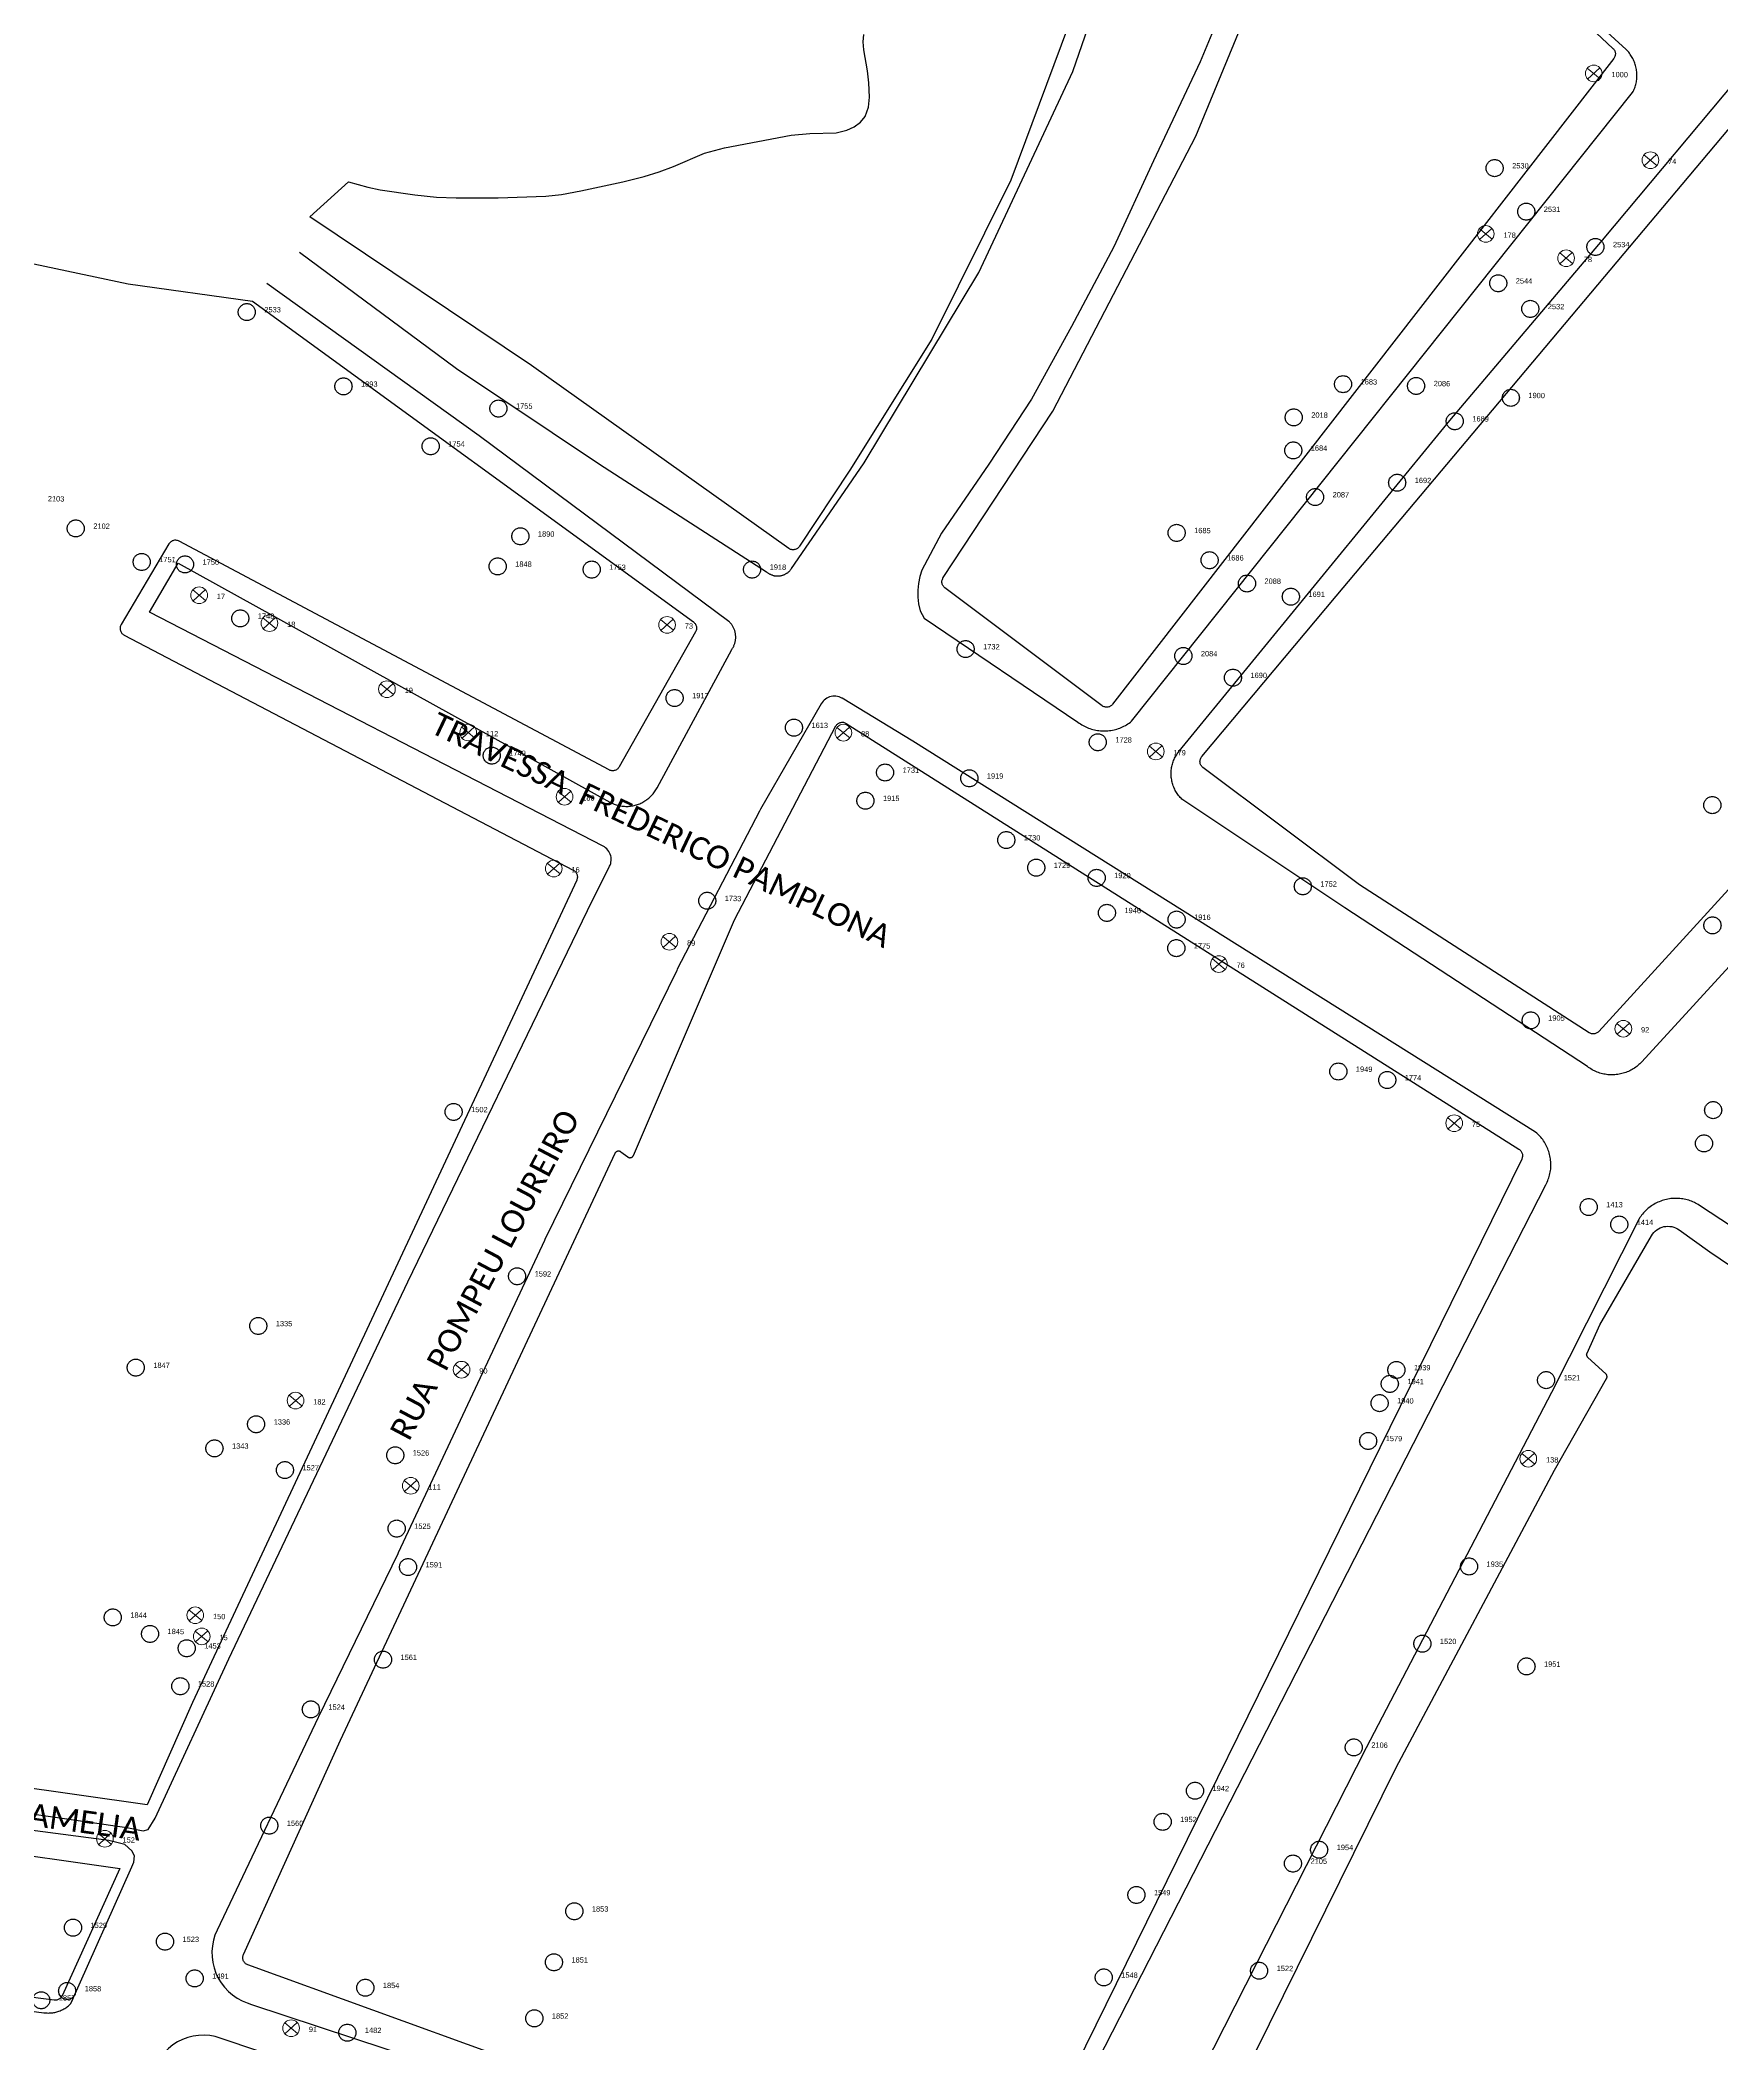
# Model space of a CAD drawing. Header units: millimetres. Extents: x 676447 to 689606, y 7455628 to 7463967.
# Drawn here: x 685300.4 to 685522, y 7458259.1 to 7458523.1 of the extents above; entities that cross this region are included whole.
import ezdxf

# ---------------------------------------------------------------- set-up
doc = ezdxf.new("R2010")
doc.units = ezdxf.units.MM
doc.header["$LTSCALE"] = 0.1
doc.header["$MEASUREMENT"] = 0
doc.linetypes.add('PHANTOM2', pattern=[1.25, 0.625, -0.125, 0.125, -0.125, 0.125, -0.125])
doc.layers.add('10.4-Postes', color=1, linetype='Continuous', lineweight=0)
for name, color, linetype in [('Caixas Subterrâneas', 5, 'Continuous'), ('LEGENDAS_INFRAESTRUTURAS', 7, 'Continuous'), ('MUB_MEIOFIO', 7, 'Continuous'), ('MUB_QUADRAS', 7, 'Continuous'), ('MUB_SEGMENTO', 7, 'Continuous'), ('NOS_DE_INFRAESTRUTURA', 7, 'Continuous')]:
    doc.layers.add(name, color=color, linetype=linetype)
doc.styles.add('Legend', font='calibri.ttf')
doc.styles.get("Standard").update_dxf_attribs({"font": 'arial.ttf'})

# ---------------------------------------------------------------- blocks, each defined once
blk = doc.blocks.new('PTPT')
at = {"layer": '10.4-Postes', "color": 1, "linetype": 'PHANTOM2'}
for points in [[(-0.0000079, 0.0000104), (0.0000075, -0.000002)], [(0.000007, 0.0000109), (-0.0000074, -0.0000025)]]:
    blk.add_lwpolyline(points, dxfattribs=at)
at = {"layer": '10.4-Postes', "color": 1}
blk.add_circle((-0.0000002, 0.0000042), 0.00000987, dxfattribs=at)
blk = doc.blocks.new('MHMZ')
at = {"linetype": 'PHANTOM2'}
blk.add_circle((0, 0), 0.0000101, dxfattribs=at)

msp = doc.modelspace()

# ---------------------------------------------------------------- linework, layer by layer
at = {"layer": 'MUB_MEIOFIO', "linetype": 'Continuous'}
for points in [[(685456.11, 7458527.08), (685453.26, 7458520.21), (685447.14, 7458507.18), (685441.91, 7458495.85), (685436.3, 7458485.34), (685431.05, 7458475.79), (685425.44, 7458467.19), (685419.2, 7458458.1), (685416.61, 7458453.26), (685416.34, 7458452.39), (685416.15, 7458451.5), (685416.06, 7458450.6), (685416.06, 7458449.69), (685416.16, 7458448.79), (685416.36, 7458447.9), (685416.9, 7458446.94), (685437.16, 7458433.21), (685437.33, 7458433.09), (685437.49, 7458432.98), (685437.66, 7458432.88), (685437.84, 7458432.78), (685438.01, 7458432.68), (685438.2, 7458432.6), (685438.38, 7458432.52), (685438.56, 7458432.44), (685438.75, 7458432.37), (685438.94, 7458432.31), (685439.14, 7458432.26), (685439.33, 7458432.21), (685439.53, 7458432.17), (685439.73, 7458432.13), (685439.92, 7458432.11), (685440.12, 7458432.09), (685440.32, 7458432.07), (685440.52, 7458432.07), (685440.72, 7458432.07), (685440.92, 7458432.07), (685441.12, 7458432.09), (685441.32, 7458432.11), (685441.52, 7458432.14), (685441.72, 7458432.17), (685441.92, 7458432.22), (685442.11, 7458432.26), (685442.3, 7458432.32), (685442.49, 7458432.38), (685442.68, 7458432.45), (685442.87, 7458432.53), (685443.05, 7458432.61), (685443.23, 7458432.7), (685443.41, 7458432.79), (685443.58, 7458432.89), (685443.75, 7458433), (685443.92, 7458433.11), (685444.08, 7458433.23), (685444.24, 7458433.35), (685510.26, 7458516.16), (685510.34, 7458516.31), (685510.41, 7458516.46), (685510.47, 7458516.61), (685510.53, 7458516.77), (685510.59, 7458516.92), (685510.64, 7458517.08), (685510.68, 7458517.24), (685510.72, 7458517.4), (685510.75, 7458517.57), (685510.78, 7458517.73), (685510.8, 7458517.9), (685510.82, 7458518.06), (685510.83, 7458518.23), (685510.83, 7458518.4), (685510.83, 7458518.56), (685510.82, 7458518.73), (685510.81, 7458518.89), (685510.79, 7458519.06), (685510.76, 7458519.22), (685510.73, 7458519.39), (685510.7, 7458519.55), (685510.65, 7458519.71), (685510.61, 7458519.87), (685510.55, 7458520.03), (685510.5, 7458520.18), (685510.43, 7458520.34), (685510.36, 7458520.49), (685510.29, 7458520.64), (685510.21, 7458520.78), (685510.12, 7458520.93), (685510.03, 7458521.07), (685509.94, 7458521.2), (685509.84, 7458521.34), (685509.74, 7458521.47), (685509.63, 7458521.6), (685509.52, 7458521.72), (685509.4, 7458521.84), (685472, 7458556)], [(685334.57, 7458495.12), (685355.26, 7458479.81), (685374.12, 7458467.19), (685396.11, 7458453.03), (685396.17, 7458452.98), (685396.23, 7458452.94), (685396.3, 7458452.89), (685396.36, 7458452.85), (685396.43, 7458452.81), (685396.49, 7458452.77), (685396.56, 7458452.73), (685396.63, 7458452.7), (685396.7, 7458452.66), (685396.77, 7458452.63), (685396.85, 7458452.61), (685396.92, 7458452.58), (685396.99, 7458452.56), (685397.07, 7458452.54), (685397.14, 7458452.52), (685397.22, 7458452.51), (685397.3, 7458452.5), (685397.37, 7458452.49), (685397.45, 7458452.48), (685397.53, 7458452.48), (685397.61, 7458452.48), (685397.68, 7458452.48), (685397.76, 7458452.49), (685397.84, 7458452.49), (685397.91, 7458452.5), (685397.99, 7458452.52), (685398.07, 7458452.53), (685398.14, 7458452.55), (685398.22, 7458452.57), (685398.29, 7458452.59), (685398.36, 7458452.62), (685398.44, 7458452.65), (685398.51, 7458452.68), (685398.58, 7458452.71), (685398.64, 7458452.75), (685398.71, 7458452.79), (685398.78, 7458452.83), (685398.84, 7458452.87), (685398.91, 7458452.91), (685398.97, 7458452.96), (685399.03, 7458453.01), (685399.09, 7458453.06), (685399.14, 7458453.11), (685399.2, 7458453.17), (685399.25, 7458453.23), (685399.3, 7458453.28), (685399.35, 7458453.35), (685399.39, 7458453.41), (685399.44, 7458453.47), (685405.91, 7458462.92), (685409, 7458467.39), (685424.1, 7458492.44), (685436.49, 7458518.94), (685445.74, 7458545.78)], [(685511.48, 7458388.49), (685511.35, 7458388.36), (685511.22, 7458388.23), (685511.09, 7458388.11), (685510.95, 7458387.99), (685510.8, 7458387.87), (685510.66, 7458387.76), (685510.51, 7458387.66), (685510.35, 7458387.56), (685510.19, 7458387.47), (685510.03, 7458387.38), (685509.87, 7458387.29), (685509.7, 7458387.22), (685509.53, 7458387.15), (685509.36, 7458387.08), (685509.19, 7458387.02), (685509.01, 7458386.97), (685508.84, 7458386.92), (685508.66, 7458386.88), (685508.48, 7458386.84), (685508.3, 7458386.81), (685508.11, 7458386.79), (685507.93, 7458386.77), (685507.75, 7458386.76), (685507.56, 7458386.76), (685507.38, 7458386.76), (685507.2, 7458386.77), (685507.01, 7458386.78), (685506.83, 7458386.81), (685506.65, 7458386.83), (685506.47, 7458386.87), (685506.29, 7458386.91), (685506.11, 7458386.95), (685505.94, 7458387), (685505.76, 7458387.06), (685505.59, 7458387.13), (685505.42, 7458387.19), (685505.25, 7458387.27), (685505.09, 7458387.35), (685504.93, 7458387.44), (685504.77, 7458387.53), (685504.61, 7458387.63), (685504.46, 7458387.73), (685504.31, 7458387.84), (685472.32, 7458408.78), (685450.99, 7458422.97), (685450.87, 7458423.08), (685450.75, 7458423.2), (685450.64, 7458423.31), (685450.54, 7458423.44), (685450.43, 7458423.56), (685450.34, 7458423.69), (685450.24, 7458423.83), (685450.16, 7458423.96), (685450.07, 7458424.1), (685449.99, 7458424.24), (685449.92, 7458424.39), (685449.85, 7458424.53), (685449.79, 7458424.68), (685449.73, 7458424.83), (685449.68, 7458424.99), (685449.63, 7458425.14), (685449.59, 7458425.3), (685449.55, 7458425.46), (685449.52, 7458425.62), (685449.49, 7458425.78), (685449.47, 7458425.94), (685449.46, 7458426.1), (685449.45, 7458426.26), (685449.45, 7458426.42), (685449.45, 7458426.58), (685449.46, 7458426.75), (685449.47, 7458426.91), (685449.49, 7458427.07), (685449.51, 7458427.23), (685449.54, 7458427.39), (685449.58, 7458427.55), (685449.62, 7458427.7), (685449.67, 7458427.86), (685449.72, 7458428.01), (685449.77, 7458428.17), (685449.84, 7458428.32), (685449.9, 7458428.46), (685449.98, 7458428.61), (685450.05, 7458428.75), (685450.14, 7458428.89), (685450.22, 7458429.03), (685450.32, 7458429.16), (685450.41, 7458429.29), (685450.51, 7458429.42), (685486.16, 7458472.97), (685506.29, 7458496.7), (685525.5, 7458519.66)], [(685291.98, 7458290.47), (685311.81, 7458287.62), (685313.98, 7458287.18), (685314.65, 7458287.32), (685315.56, 7458288.82), (685325.28, 7458309.84), (685348.86, 7458359.5), (685372.54, 7458408.42), (685375.45, 7458414.23), (685375.52, 7458414.39), (685375.59, 7458414.59), (685375.63, 7458414.79), (685375.66, 7458415), (685375.66, 7458415.21), (685375.64, 7458415.42), (685375.6, 7458415.63), (685375.53, 7458415.83), (685375.45, 7458416.02), (685375.35, 7458416.2), (685375.23, 7458416.37), (685375.09, 7458416.53), (685374.93, 7458416.67), (685374.77, 7458416.79), (685374.59, 7458416.9), (685314.82, 7458447.7), (685318.58, 7458454.17), (685375.46, 7458422.7), (685375.6, 7458422.62), (685375.74, 7458422.55), (685375.88, 7458422.49), (685376.03, 7458422.43), (685376.18, 7458422.38), (685376.33, 7458422.33), (685376.48, 7458422.29), (685376.63, 7458422.25), (685376.79, 7458422.21), (685376.94, 7458422.19), (685377.1, 7458422.16), (685377.25, 7458422.15), (685377.41, 7458422.14), (685377.57, 7458422.13), (685377.73, 7458422.13), (685377.88, 7458422.13), (685378.04, 7458422.14), (685378.2, 7458422.16), (685378.36, 7458422.18), (685378.51, 7458422.21), (685378.67, 7458422.24), (685378.82, 7458422.28), (685378.97, 7458422.32), (685379.12, 7458422.37), (685379.27, 7458422.42), (685379.42, 7458422.48), (685379.56, 7458422.54), (685379.7, 7458422.61), (685379.84, 7458422.68), (685379.98, 7458422.76), (685380.11, 7458422.84), (685380.25, 7458422.93), (685380.37, 7458423.02), (685380.5, 7458423.12), (685380.62, 7458423.22), (685380.74, 7458423.32), (685380.85, 7458423.43), (685380.96, 7458423.55), (685381.07, 7458423.66), (685381.17, 7458423.78), (685381.27, 7458423.9), (685381.37, 7458424.03), (685381.45, 7458424.16), (685381.54, 7458424.29), (685381.62, 7458424.43), (685381.7, 7458424.57), (685391.56, 7458442.8), (685391.61, 7458442.88), (685391.66, 7458442.96), (685391.71, 7458443.04), (685391.76, 7458443.13), (685391.8, 7458443.21), (685391.84, 7458443.3), (685391.88, 7458443.39), (685391.91, 7458443.48), (685391.94, 7458443.57), (685391.97, 7458443.67), (685391.99, 7458443.76), (685392.01, 7458443.85), (685392.03, 7458443.95), (685392.05, 7458444.04), (685392.06, 7458444.14), (685392.07, 7458444.24), (685392.07, 7458444.33), (685392.07, 7458444.43), (685392.07, 7458444.53), (685392.06, 7458444.62), (685392.06, 7458444.72), (685392.04, 7458444.81), (685392.03, 7458444.91), (685392.01, 7458445), (685391.99, 7458445.1), (685391.96, 7458445.19), (685391.93, 7458445.28), (685391.9, 7458445.38), (685391.87, 7458445.47), (685391.83, 7458445.56), (685391.79, 7458445.64), (685391.75, 7458445.73), (685391.7, 7458445.81), (685391.65, 7458445.9), (685391.6, 7458445.98), (685391.54, 7458446.06), (685391.49, 7458446.14), (685391.43, 7458446.21), (685391.36, 7458446.28), (685391.3, 7458446.36), (685391.23, 7458446.42), (685391.16, 7458446.49), (685358.26, 7458470.94), (685330.29, 7458491.03)], [(685584.47, 7458468.15), (685511.48, 7458388.49)], [(685415.42, 7458430.71), (685406.1, 7458436.37), (685406.06, 7458436.39), (685405.87, 7458436.49), (685405.68, 7458436.56), (685405.48, 7458436.61), (685405.27, 7458436.65), (685405.06, 7458436.66), (685404.85, 7458436.65), (685404.64, 7458436.61), (685404.44, 7458436.56), (685404.25, 7458436.48), (685404.06, 7458436.39), (685403.88, 7458436.27), (685403.72, 7458436.14), (685403.57, 7458435.99), (685403.44, 7458435.83), (685403.33, 7458435.65), (685395.33, 7458421.75), (685395.19, 7458421.49), (685384.37, 7458400.67), (685384.29, 7458400.52), (685366.91, 7458365.05), (685366.85, 7458364.93), (685347.6, 7458323.77), (685347.56, 7458323.67), (685337.08, 7458302.17), (685337.06, 7458302.11), (685323.72, 7458274.1), (685323.45, 7458273.44), (685323.24, 7458272.74), (685323.1, 7458272.02), (685323.04, 7458271.29), (685323.06, 7458270.56), (685323.16, 7458269.83), (685323.33, 7458269.12), (685323.57, 7458268.43), (685323.88, 7458267.76), (685324.26, 7458267.14), (685324.71, 7458266.56), (685325.21, 7458266.02), (685325.77, 7458265.55), (685326.37, 7458265.13), (685327.01, 7458264.78), (685327.69, 7458264.5), (685328.24, 7458264.3), (685412.26, 7458236.59)], [(685434.95, 7458247.48), (685498.83, 7458372.28), (685498.92, 7458372.46), (685499.01, 7458372.64), (685499.08, 7458372.82), (685499.15, 7458373), (685499.21, 7458373.18), (685499.27, 7458373.37), (685499.32, 7458373.56), (685499.36, 7458373.75), (685499.4, 7458373.94), (685499.43, 7458374.14), (685499.46, 7458374.33), (685499.47, 7458374.53), (685499.48, 7458374.72), (685499.48, 7458374.92), (685499.48, 7458375.11), (685499.47, 7458375.31), (685499.45, 7458375.51), (685499.43, 7458375.7), (685499.4, 7458375.89), (685499.36, 7458376.09), (685499.32, 7458376.28), (685499.27, 7458376.47), (685499.21, 7458376.65), (685499.14, 7458376.84), (685499.07, 7458377.02), (685499, 7458377.2), (685498.91, 7458377.38), (685498.83, 7458377.55), (685498.73, 7458377.72), (685498.63, 7458377.89), (685498.52, 7458378.06), (685498.41, 7458378.22), (685498.29, 7458378.37), (685498.17, 7458378.53), (685498.04, 7458378.67), (685497.91, 7458378.82), (685497.77, 7458378.96), (685497.63, 7458379.09), (685497.48, 7458379.22), (685415.42, 7458430.71)], [(685593.79, 7458320.53), (685519.08, 7458369.55), (685518.91, 7458369.66), (685518.74, 7458369.76), (685518.56, 7458369.85), (685518.39, 7458369.94), (685518.21, 7458370.02), (685518.02, 7458370.1), (685517.84, 7458370.17), (685517.65, 7458370.23), (685517.46, 7458370.28), (685517.27, 7458370.33), (685517.07, 7458370.38), (685516.88, 7458370.41), (685516.68, 7458370.44), (685516.49, 7458370.46), (685516.29, 7458370.48), (685516.09, 7458370.49), (685515.89, 7458370.49), (685515.69, 7458370.48), (685515.5, 7458370.47), (685515.3, 7458370.45), (685515.1, 7458370.42), (685514.91, 7458370.39), (685514.71, 7458370.35), (685514.52, 7458370.31), (685514.33, 7458370.25), (685514.14, 7458370.19), (685513.96, 7458370.13), (685513.77, 7458370.05), (685513.59, 7458369.98), (685513.41, 7458369.89), (685513.23, 7458369.8), (685513.06, 7458369.7), (685512.89, 7458369.6), (685512.73, 7458369.49), (685512.57, 7458369.37), (685512.41, 7458369.25), (685512.26, 7458369.13), (685512.11, 7458369), (685511.96, 7458368.86), (685511.82, 7458368.72), (685511.69, 7458368.57), (685511.56, 7458368.42), (685511.44, 7458368.27), (685511.32, 7458368.11), (685511.21, 7458367.95), (685511.1, 7458367.78), (685499.58, 7458344.91), (685499.56, 7458344.89), (685475.14, 7458298.08), (685460.64, 7458269.62), (685445.19, 7458239.18)], [(685273.14, 7458267.03), (685300.91, 7458263.2), (685301.06, 7458263.19), (685301.2, 7458263.17), (685301.34, 7458263.17), (685301.49, 7458263.16), (685301.63, 7458263.17), (685301.77, 7458263.17), (685301.92, 7458263.19), (685302.06, 7458263.2), (685302.2, 7458263.23), (685302.34, 7458263.25), (685302.48, 7458263.28), (685302.62, 7458263.32), (685302.76, 7458263.36), (685302.89, 7458263.41), (685303.03, 7458263.46), (685303.16, 7458263.52), (685303.29, 7458263.58), (685303.42, 7458263.64), (685303.55, 7458263.71), (685303.67, 7458263.78), (685303.79, 7458263.86), (685303.91, 7458263.94), (685304.02, 7458264.03), (685304.14, 7458264.12), (685304.25, 7458264.21), (685304.35, 7458264.31), (685304.45, 7458264.41), (685312.48, 7458282.43), (685312.75, 7458283.05), (685312.86, 7458283.88), (685312.47, 7458284.54), (685311.56, 7458285.37), (685309.46, 7458285.9), (685292.01, 7458288.17)], [(685414.57, 7458230.35), (685334.52, 7458256.38), (685334.44, 7458256.4), (685324.14, 7458259.87), (685323.47, 7458260.06), (685322.75, 7458260.19), (685322.02, 7458260.24), (685321.29, 7458260.21), (685320.56, 7458260.11), (685319.85, 7458259.93), (685319.16, 7458259.68), (685318.51, 7458259.35), (685317.88, 7458258.97), (685317.31, 7458258.51), (685316.78, 7458258), (685316.31, 7458257.44), (685315.9, 7458256.83), (685315.56, 7458256.19), (685296.55, 7458215.29)]]:
    msp.add_lwpolyline(points, dxfattribs=at)
at = {"layer": 'MUB_QUADRAS', "linetype": 'Continuous'}
for points in [[(685444.34, 7458547.68), (685428.31, 7458504.62), (685417.92, 7458483.69), (685407.12, 7458466.42), (685400.49, 7458456.42), (685400.43, 7458456.33), (685400.36, 7458456.25), (685400.29, 7458456.18), (685400.2, 7458456.11), (685400.11, 7458456.06), (685400.02, 7458456.01), (685399.92, 7458455.98), (685399.82, 7458455.95), (685399.72, 7458455.94), (685399.61, 7458455.93), (685399.51, 7458455.94), (685399.4, 7458455.96), (685399.3, 7458455.99), (685399.21, 7458456.03), (685399.11, 7458456.08), (685399.07, 7458456.11), (685365.16, 7458480.19), (685335.93, 7458499.78), (685341.06, 7458504.39), (685343.59, 7458503.7), (685345.23, 7458503.37), (685349.78, 7458502.69), (685352.65, 7458502.39), (685355.24, 7458502.28), (685360.78, 7458502.28), (685367.03, 7458502.51), (685369.09, 7458502.75), (685371.67, 7458503.2), (685377.18, 7458504.4), (685380.02, 7458505.12), (685382, 7458505.73), (685383.86, 7458506.41), (685387.94, 7458508.18), (685390.59, 7458508.9), (685399.39, 7458510.54), (685401.85, 7458510.77), (685405.31, 7458510.85), (685406.71, 7458511.19), (685407.68, 7458511.66), (685408.52, 7458512.28), (685409.11, 7458513), (685409.58, 7458514.23), (685409.71, 7458515.56), (685409.62, 7458517.46), (685409.43, 7458519.01), (685408.94, 7458521.79), (685408.87, 7458522.84), (685408.96, 7458523.82)], [(685479.55, 7458548.41), (685507.67, 7458521.98), (685507.74, 7458521.91), (685507.8, 7458521.82), (685507.86, 7458521.74), (685507.9, 7458521.64), (685507.94, 7458521.54), (685507.96, 7458521.44), (685507.98, 7458521.34), (685507.98, 7458521.23), (685507.97, 7458521.13), (685507.96, 7458521.03), (685507.93, 7458520.93), (685507.89, 7458520.83), (685507.84, 7458520.74), (685507.78, 7458520.65), (685507.77, 7458520.64), (685441.73, 7458435.58), (685441.66, 7458435.5), (685441.59, 7458435.43), (685441.5, 7458435.36), (685441.42, 7458435.31), (685441.32, 7458435.26), (685441.22, 7458435.23), (685441.12, 7458435.21), (685441.02, 7458435.19), (685440.91, 7458435.19), (685440.81, 7458435.2), (685440.7, 7458435.22), (685440.6, 7458435.25), (685440.51, 7458435.29), (685440.42, 7458435.34), (685440.34, 7458435.39), (685419.64, 7458450.91), (685419.56, 7458450.97), (685419.49, 7458451.05), (685419.43, 7458451.13), (685419.37, 7458451.22), (685419.32, 7458451.31), (685419.29, 7458451.41), (685419.26, 7458451.51), (685419.25, 7458451.62), (685419.24, 7458451.72), (685419.25, 7458451.83), (685419.27, 7458451.93), (685419.3, 7458452.03), (685419.34, 7458452.13), (685419.38, 7458452.22), (685419.41, 7458452.26), (685433.86, 7458474.19), (685452.69, 7458510.44), (685463.31, 7458536.22)], [(685453.24, 7458428.05), (685453.25, 7458428.16), (685453.27, 7458428.26), (685453.3, 7458428.36), (685453.34, 7458428.46), (685453.39, 7458428.55), (685453.44, 7458428.64), (685453.48, 7458428.68), (685471.17, 7458449.84), (685523.74, 7458512.31)], [(685281.93, 7458497.32), (685312.01, 7458490.98), (685328.39, 7458488.69), (685386.5, 7458446.42), (685386.58, 7458446.36), (685386.65, 7458446.28), (685386.72, 7458446.2), (685386.78, 7458446.12), (685386.82, 7458446.02), (685386.86, 7458445.92), (685386.89, 7458445.82), (685386.9, 7458445.72), (685386.91, 7458445.62), (685386.9, 7458445.51), (685386.89, 7458445.41), (685386.86, 7458445.31), (685386.82, 7458445.21), (685386.78, 7458445.12), (685376.71, 7458427.33), (685376.65, 7458427.24), (685376.59, 7458427.16), (685376.52, 7458427.08), (685376.43, 7458427.02), (685376.35, 7458426.96), (685376.25, 7458426.91), (685376.16, 7458426.87), (685376.06, 7458426.84), (685375.95, 7458426.83), (685375.85, 7458426.82), (685375.74, 7458426.82), (685375.64, 7458426.84), (685375.54, 7458426.87), (685375.44, 7458426.9), (685375.37, 7458426.94), (685318.71, 7458457.07), (685318.62, 7458457.12), (685318.52, 7458457.15), (685318.42, 7458457.17), (685318.31, 7458457.19), (685318.21, 7458457.19), (685318.1, 7458457.18), (685318, 7458457.16), (685317.9, 7458457.13), (685317.8, 7458457.09), (685317.71, 7458457.04), (685317.63, 7458456.98), (685317.55, 7458456.91), (685317.48, 7458456.83), (685317.41, 7458456.75), (685317.38, 7458456.7), (685311.08, 7458446.09), (685311.03, 7458445.99), (685310.99, 7458445.9), (685310.96, 7458445.8), (685310.95, 7458445.69), (685310.94, 7458445.59), (685310.94, 7458445.48), (685310.96, 7458445.38), (685310.98, 7458445.28), (685311.02, 7458445.18), (685311.07, 7458445.09), (685311.12, 7458445), (685311.19, 7458444.92), (685311.26, 7458444.84), (685311.34, 7458444.78), (685311.43, 7458444.72), (685311.48, 7458444.69), (685370.66, 7458413.73), (685370.75, 7458413.68), (685370.84, 7458413.62), (685370.91, 7458413.55), (685370.98, 7458413.47), (685371.04, 7458413.38), (685371.1, 7458413.29), (685371.14, 7458413.2), (685371.17, 7458413.1), (685371.19, 7458412.99), (685371.2, 7458412.89), (685371.2, 7458412.78), (685371.19, 7458412.68), (685371.16, 7458412.58), (685371.13, 7458412.48), (685371.11, 7458412.42), (685320.5, 7458304.05), (685314.5, 7458290.59), (685214.07, 7458304.88)], [(685577.83, 7458471.32), (685505.8, 7458392.47), (685505.72, 7458392.4), (685505.64, 7458392.33), (685505.55, 7458392.28), (685505.46, 7458392.23), (685505.36, 7458392.19), (685505.26, 7458392.17), (685505.16, 7458392.15), (685505.05, 7458392.15), (685504.95, 7458392.15), (685504.85, 7458392.17), (685504.75, 7458392.2), (685504.65, 7458392.24), (685504.55, 7458392.29), (685504.52, 7458392.31), (685474.25, 7458411.78), (685453.64, 7458427.24), (685453.56, 7458427.3), (685453.49, 7458427.38), (685453.43, 7458427.46), (685453.37, 7458427.55), (685453.32, 7458427.64), (685453.29, 7458427.74), (685453.26, 7458427.84), (685453.25, 7458427.95), (685453.24, 7458428.05)], [(685327.11, 7458270.38), (685327.11, 7458270.49), (685327.12, 7458270.59), (685327.14, 7458270.69), (685327.17, 7458270.79), (685327.2, 7458270.86), (685339.98, 7458299.13), (685376.18, 7458376.45), (685376.2, 7458376.49), (685376.23, 7458376.54), (685376.26, 7458376.58), (685376.3, 7458376.61), (685376.34, 7458376.64), (685376.39, 7458376.67), (685376.43, 7458376.69), (685376.48, 7458376.71), (685376.53, 7458376.73), (685376.59, 7458376.73), (685376.64, 7458376.73), (685376.69, 7458376.73), (685376.74, 7458376.72), (685376.79, 7458376.71), (685376.84, 7458376.69), (685376.89, 7458376.66), (685376.93, 7458376.63), (685377.83, 7458375.94), (685377.87, 7458375.91), (685377.92, 7458375.89), (685377.97, 7458375.87), (685378.02, 7458375.85), (685378.07, 7458375.84), (685378.12, 7458375.84), (685378.17, 7458375.84), (685378.22, 7458375.85), (685378.28, 7458375.86), (685378.32, 7458375.88), (685378.37, 7458375.9), (685378.42, 7458375.93), (685378.46, 7458375.96), (685378.5, 7458375.99), (685378.53, 7458376.03), (685378.56, 7458376.08), (685378.59, 7458376.12), (685378.59, 7458376.14), (685391.89, 7458407.19), (685405.27, 7458432.74), (685405.33, 7458432.82), (685405.39, 7458432.9), (685405.47, 7458432.97), (685405.55, 7458433.04), (685405.64, 7458433.09), (685405.74, 7458433.14), (685405.84, 7458433.17), (685405.94, 7458433.19), (685406.04, 7458433.21), (685406.15, 7458433.21), (685406.25, 7458433.2), (685406.36, 7458433.18), (685406.46, 7458433.15), (685406.55, 7458433.11), (685406.64, 7458433.06), (685495.27, 7458376.97), (685495.36, 7458376.91), (685495.44, 7458376.84), (685495.51, 7458376.77), (685495.57, 7458376.68), (685495.63, 7458376.59), (685495.67, 7458376.5), (685495.71, 7458376.4), (685495.73, 7458376.3), (685495.74, 7458376.2), (685495.74, 7458376.09), (685495.74, 7458375.99), (685495.72, 7458375.88), (685495.69, 7458375.78), (685495.65, 7458375.69), (685495.64, 7458375.67), (685427.5, 7458237.11)], [(685447.57, 7458231.72), (685479.1, 7458295.5), (685499.96, 7458334.68), (685506.82, 7458346.74), (685506.84, 7458346.77), (685506.86, 7458346.82), (685506.88, 7458346.87), (685506.89, 7458346.92), (685506.89, 7458346.98), (685506.89, 7458347.03), (685506.88, 7458347.08), (685506.87, 7458347.13), (685506.85, 7458347.18), (685506.83, 7458347.23), (685506.8, 7458347.27), (685506.77, 7458347.31), (685506.73, 7458347.35), (685504.37, 7458349.53), (685504.33, 7458349.57), (685504.3, 7458349.61), (685504.27, 7458349.66), (685504.25, 7458349.7), (685504.23, 7458349.75), (685504.21, 7458349.8), (685504.21, 7458349.85), (685504.2, 7458349.91), (685504.21, 7458349.96), (685504.22, 7458350.01), (685504.23, 7458350.06), (685504.25, 7458350.11), (685505.95, 7458353.84), (685512.76, 7458365.57), (685512.89, 7458365.77), (685513.05, 7458365.98), (685513.24, 7458366.16), (685513.44, 7458366.33), (685513.66, 7458366.47), (685513.89, 7458366.59), (685514.13, 7458366.69), (685514.38, 7458366.76), (685514.64, 7458366.8), (685514.9, 7458366.82), (685515.17, 7458366.8), (685515.42, 7458366.76), (685515.68, 7458366.7), (685515.92, 7458366.61), (685516.16, 7458366.49), (685516.38, 7458366.35), (685520.41, 7458363.46), (685589.61, 7458316.59)], [(685291.76, 7458284.94), (685310.93, 7458282.19), (685303.3, 7458265.44), (685303.25, 7458265.35), (685303.2, 7458265.26), (685303.13, 7458265.18), (685303.06, 7458265.1), (685302.98, 7458265.04), (685302.89, 7458264.98), (685302.8, 7458264.93), (685302.7, 7458264.89), (685302.6, 7458264.87), (685302.49, 7458264.85), (685302.39, 7458264.85), (685302.28, 7458264.85), (685302.26, 7458264.85), (685254.56, 7458270.88)], [(685393.68, 7458245.61), (685327.77, 7458269.51), (685327.67, 7458269.55), (685327.58, 7458269.6), (685327.49, 7458269.66), (685327.41, 7458269.73), (685327.34, 7458269.81), (685327.28, 7458269.89), (685327.22, 7458269.98), (685327.18, 7458270.08), (685327.15, 7458270.18), (685327.12, 7458270.28), (685327.11, 7458270.38)]]:
    msp.add_lwpolyline(points, dxfattribs=at)

# ---------------------------------------------------------------- block references
at = {"layer": 'Caixas Subterrâneas', "color": 40}
for p, xscale, yscale, zscale, rotation in [((685492.07, 7458506.21), 111319.4907932735, 111319.4907932735, 111319.4907932735, 359.2936411999054), ((685496.24, 7458500.48), 111319.4907932736, 111319.4907932736, 111319.4907932736, 359.2936235410662), ((685505.35, 7458495.83), 111319.4907932736, 111319.4907932736, 111319.4907932736, 359.2935874387827), ((685492.55, 7458491.05), 111319.4907932735, 111319.4907932735, 111319.4907932735, 359.2936346893702), ((685327.64, 7458487.24), 111319.4907932736, 111319.4907932736, 111319.4907932736, 359.2942610808303), ((685496.77, 7458487.67), 111319.4907932736, 111319.4907932736, 111319.4907932736, 359.2936175877675), ((685340.38, 7458477.46), 111319.4907932736, 111319.4907932736, 111319.4907932736, 359.294209562318), ((685472.1, 7458477.75), 111319.4907932735, 111319.4907932735, 111319.4907932735, 359.2937083743712), ((685481.73, 7458477.52), 111319.4907932736, 111319.4907932736, 111319.4907932736, 359.2936716570391), ((685494.21, 7458475.95), 111319.4907932736, 111319.4907932736, 111319.4907932736, 359.2936236670618), ((685360.8, 7458474.54), 111319.4907932736, 111319.4907932736, 111319.4907932736, 359.294130940919), ((685465.6, 7458473.37), 111319.4907932736, 111319.4907932736, 111319.4907932736, 359.2937317697043), ((685486.82, 7458472.87), 111319.4907932736, 111319.4907932736, 111319.4907932736, 359.2936508434916), ((685351.87, 7458469.57), 111319.4907932735, 111319.4907932735, 111319.4907932735, 359.2941634014185), ((685465.54, 7458469.02), 111319.4907932736, 111319.4907932736, 111319.4907932736, 359.2937306648853), ((685479.23, 7458464.76), 111319.4907932736, 111319.4907932736, 111319.4907932736, 359.2936772272313), ((685468.42, 7458462.87), 111319.4907932736, 111319.4907932736, 111319.4907932736, 359.2937178005736), ((685305.1, 7458458.74), 111319.4907932736, 111319.4907932736, 111319.4907932736, 359.2943380382802), ((685363.69, 7458457.71), 111319.4907932736, 111319.4907932736, 111319.4907932736, 359.2941147470194), ((685450.17, 7458458.16), 111319.4907932735, 111319.4907932735, 111319.4907932735, 359.2937857808243), ((685313.79, 7458454.33), 111319.4907932735, 111319.4907932735, 111319.4907932735, 359.2943036006598), ((685454.51, 7458454.56), 111319.4907932735, 111319.4907932735, 111319.4907932735, 359.2937681418863), ((685319.5, 7458454), 111319.4907932736, 111319.4907932736, 111319.4907932736, 359.2942817605175), ((685360.7, 7458453.74), 111319.4907932735, 111319.4907932735, 111319.4907932735, 359.2941248964852), ((685373.09, 7458453.33), 111319.4907932735, 111319.4907932735, 111319.4907932735, 359.2940776172849), ((685394.23, 7458453.33), 111319.4907932735, 111319.4907932735, 111319.4907932735, 359.2939971547349), ((685459.44, 7458451.49), 111319.4907932736, 111319.4907932736, 111319.4907932736, 359.2937484526099), ((685465.22, 7458449.75), 111319.4907932736, 111319.4907932736, 111319.4907932736, 359.2937259068233), ((685326.78, 7458446.89), 111319.4907932736, 111319.4907932736, 111319.4907932736, 359.2942518736884), ((685422.36, 7458442.85), 111319.4907932736, 111319.4907932736, 111319.4907932736, 359.2938868547864), ((685451.05, 7458441.94), 111319.4907932735, 111319.4907932735, 111319.4907932735, 359.2937774168188), ((685457.59, 7458439.08), 111319.4907932736, 111319.4907932736, 111319.4907932736, 359.2937516420076), ((685384.01, 7458436.4), 111319.4907932735, 111319.4907932735, 111319.4907932735, 359.294030835383), ((685399.74, 7458432.5), 111319.4907932736, 111319.4907932736, 111319.4907932736, 359.2939697617147), ((685439.78, 7458430.58), 111319.4907932736, 111319.4907932736, 111319.4907932736, 359.2938167943362), ((685359.92, 7458428.82), 111319.4907932736, 111319.4907932736, 111319.4907932736, 359.2941201406957), ((685411.75, 7458426.59), 111319.4907932736, 111319.4907932736, 111319.4907932736, 359.2939222335983), ((685422.85, 7458425.83), 111319.4907932736, 111319.4907932736, 111319.4907932736, 359.2938797461857), ((685409.16, 7458422.87), 111319.4907932735, 111319.4907932735, 111319.4907932735, 359.2939309227152), ((685520.76, 7458422.29), 111319.4907932735, 111319.4907932735, 111319.4907932735, 359.2935060517826), ((685427.72, 7458417.69), 111319.4907932736, 111319.4907932736, 111319.4907932736, 359.2938586997226), ((685431.67, 7458414.05), 111319.4907932736, 111319.4907932736, 111319.4907932736, 359.2938425502675), ((685439.63, 7458412.71), 111319.4907932735, 111319.4907932735, 111319.4907932735, 359.2938118224779), ((685388.31, 7458409.69), 111319.4907932736, 111319.4907932736, 111319.4907932736, 359.2940062109617), ((685466.8, 7458411.6), 111319.4907932736, 111319.4907932736, 111319.4907932736, 359.2937080645898), ((685440.98, 7458408.1), 111319.4907932736, 111319.4907932736, 111319.4907932736, 359.2938052554003), ((685450.16, 7458407.22), 111319.4907932735, 111319.4907932735, 111319.4907932735, 359.2937700630124), ((685520.78, 7458406.45), 111319.4907932735, 111319.4907932735, 111319.4907932735, 359.2935010459987), ((685450.13, 7458403.45), 111319.4907932736, 111319.4907932736, 111319.4907932736, 359.2937690143136), ((685496.83, 7458393.93), 111319.4907932736, 111319.4907932736, 111319.4907932736, 359.293588345239), ((685471.48, 7458387.2), 111319.4907932736, 111319.4907932736, 111319.4907932736, 359.2936827006563), ((685477.92, 7458386.08), 111319.4907932735, 111319.4907932735, 111319.4907932735, 359.2936578551347), ((685354.89, 7458381.88), 111319.4907932736, 111319.4907932736, 111319.4907932736, 359.2941247946434), ((685520.87, 7458382.11), 111319.4907932735, 111319.4907932735, 111319.4907932735, 359.2934931911782), ((685519.66, 7458377.72), 111319.4907932736, 111319.4907932736, 111319.4907932736, 359.2934964153274), ((685504.47, 7458369.34), 111319.4907932736, 111319.4907932736, 111319.4907932736, 359.2935516218948), ((685508.49, 7458367.04), 111319.4907932736, 111319.4907932736, 111319.4907932736, 359.2935356366302), ((685363.26, 7458360.23), 111319.4907932736, 111319.4907932736, 111319.4907932736, 359.2940862285797), ((685329.15, 7458353.68), 111319.4907932736, 111319.4907932736, 111319.4907932736, 359.2942140320616), ((685313.01, 7458348.19), 111319.4907932736, 111319.4907932736, 111319.4907932736, 359.2942737480453), ((685478.26, 7458346.05), 111319.4907932736, 111319.4907932736, 111319.4907932736, 359.2936441765584), ((685479.13, 7458347.88), 111319.4907932736, 111319.4907932736, 111319.4907932736, 359.2936414162611), ((685498.86, 7458346.54), 111319.4907932736, 111319.4907932736, 111319.4907932736, 359.293565933518), ((685476.91, 7458343.51), 111319.4907932735, 111319.4907932735, 111319.4907932735, 359.2936485296156), ((685328.87, 7458340.73), 111319.4907932735, 111319.4907932735, 111319.4907932735, 359.2942110872291), ((685475.41, 7458338.53), 111319.4907932736, 111319.4907932736, 111319.4907932736, 359.2936526914503), ((685323.38, 7458337.55), 111319.4907932736, 111319.4907932736, 111319.4907932736, 359.2942309753804), ((685347.2, 7458336.64), 111319.4907932736, 111319.4907932736, 111319.4907932736, 359.2941400725209), ((685332.66, 7458334.69), 111319.4907932736, 111319.4907932736, 111319.4907932736, 359.2941948005549), ((685347.39, 7458326.99), 111319.4907932735, 111319.4907932735, 111319.4907932735, 359.2941363498925), ((685348.89, 7458321.91), 111319.4907932735, 111319.4907932735, 111319.4907932735, 359.2941290562702), ((685488.7, 7458321.99), 111319.4907932735, 111319.4907932735, 111319.4907932735, 359.2935969926122), ((685309.98, 7458315.28), 111319.4907932735, 111319.4907932735, 111319.4907932735, 359.2942751067905), ((685314.89, 7458313.11), 111319.4907932736, 111319.4907932736, 111319.4907932736, 359.294255758571), ((685482.55, 7458311.82), 111319.4907932736, 111319.4907932736, 111319.4907932736, 359.2936172671563), ((685319.72, 7458311.22), 111319.4907932736, 111319.4907932736, 111319.4907932736, 359.2942367872272), ((685345.59, 7458309.72), 111319.4907932736, 111319.4907932736, 111319.4907932736, 359.2941378724416), ((685318.88, 7458306.22), 111319.4907932736, 111319.4907932736, 111319.4907932736, 359.2942384238759), ((685496.27, 7458308.82), 111319.4907932736, 111319.4907932736, 111319.4907932736, 359.2935641202656), ((685336.08, 7458303.16), 111319.4907932736, 111319.4907932736, 111319.4907932736, 359.2941720045069), ((685473.51, 7458298.15), 111319.4907932736, 111319.4907932736, 111319.4907932736, 359.2936474138692), ((685452.59, 7458292.44), 111319.4907932735, 111319.4907932735, 111319.4907932735, 359.2937252802296), ((685330.6, 7458287.85), 111319.4907932735, 111319.4907932735, 111319.4907932735, 359.2941881355001), ((685448.33, 7458288.35), 111319.4907932735, 111319.4907932735, 111319.4907932735, 359.2937402425679), ((685465.5, 7458282.86), 111319.4907932736, 111319.4907932736, 111319.4907932736, 359.2936731645171), ((685468.95, 7458284.67), 111319.4907932736, 111319.4907932736, 111319.4907932736, 359.2936606255362), ((685444.87, 7458278.72), 111319.4907932736, 111319.4907932736, 111319.4907932736, 359.2937504121399), ((685370.8, 7458276.57), 111319.4907932736, 111319.4907932736, 111319.4907932736, 359.2940316615785), ((685304.74, 7458274.41), 111319.4907932736, 111319.4907932736, 111319.4907932736, 359.2942824210368), ((685316.86, 7458272.57), 111319.4907932736, 111319.4907932736, 111319.4907932736, 359.2942357020895), ((685368.11, 7458269.85), 111319.4907932736, 111319.4907932736, 111319.4907932736, 359.2940398169031), ((685320.77, 7458267.72), 111319.4907932736, 111319.4907932736, 111319.4907932736, 359.2942193155251), ((685440.57, 7458267.85), 111319.4907932736, 111319.4907932736, 111319.4907932736, 359.2937634376201), ((685461.04, 7458268.73), 111319.4907932736, 111319.4907932736, 111319.4907932736, 359.2936857888039), ((685300.55, 7458264.85), 111319.4907932736, 111319.4907932736, 111319.4907932736, 359.2942954002558), ((685303.97, 7458266.07), 111319.4907932736, 111319.4907932736, 111319.4907932736, 359.2942827700901), ((685343.26, 7458266.49), 111319.4907932735, 111319.4907932735, 111319.4907932735, 359.2941333370248), ((685365.53, 7458262.46), 111319.4907932736, 111319.4907932736, 111319.4907932736, 359.2940473381095), ((685340.89, 7458260.57), 111319.4907932735, 111319.4907932735, 111319.4907932735, 359.2941405461127)]:
    msp.add_blockref('MHMZ', p, dxfattribs=dict(at, xscale=xscale, yscale=yscale, zscale=zscale, rotation=rotation))
at = {"layer": 'NOS_DE_INFRAESTRUTURA', "color": 1}
for p, xscale, yscale, zscale, rotation in [((685505.15, 7458518.22), 111319.4907932735, 111319.4907932735, 111319.4907932735, 359.2935951247892), ((685512.62, 7458506.79), 111319.4907932736, 111319.4907932736, 111319.4907932736, 359.2935631586077), ((685490.92, 7458497.07), 111319.4907932736, 111319.4907932736, 111319.4907932736, 359.2936427333157), ((685501.51, 7458493.87), 111319.4907932735, 111319.4907932735, 111319.4907932735, 359.2936014462107), ((685321.38, 7458449.47), 111319.4907932736, 111319.4907932736, 111319.4907932736, 359.2942732044453), ((685330.64, 7458445.8), 111319.4907932736, 111319.4907932736, 111319.4907932736, 359.2942368194166), ((685383.04, 7458445.57), 111319.4907932736, 111319.4907932736, 111319.4907932736, 359.2940373412232), ((685346.13, 7458437.1), 111319.4907932735, 111319.4907932735, 111319.4907932735, 359.2941752065505), ((685356.83, 7458431.4), 111319.4907932736, 111319.4907932736, 111319.4907932736, 359.2941327232861), ((685406.27, 7458431.37), 111319.4907932736, 111319.4907932736, 111319.4907932736, 359.2939445635238), ((685447.44, 7458428.89), 111319.4907932736, 111319.4907932736, 111319.4907932736, 359.2937870925452), ((685369.53, 7458422.93), 111319.4907932736, 111319.4907932736, 111319.4907932736, 359.2940817428586), ((685368.1, 7458413.46), 111319.4907932736, 111319.4907932736, 111319.4907932736, 359.2940842668669), ((685383.34, 7458403.82), 111319.4907932736, 111319.4907932736, 111319.4907932736, 359.2940232823692), ((685455.75, 7458400.89), 111319.4907932736, 111319.4907932736, 111319.4907932736, 359.2937468048071), ((685509.05, 7458392.37), 111319.4907932736, 111319.4907932736, 111319.4907932736, 359.2935413339123), ((685486.76, 7458379.92), 111319.4907932736, 111319.4907932736, 111319.4907932736, 359.2936223199974), ((685355.96, 7458347.45), 111319.4907932736, 111319.4907932736, 111319.4907932736, 359.2941100638513), ((685334.08, 7458343.37), 111319.4907932735, 111319.4907932735, 111319.4907932735, 359.2941920731598), ((685496.53, 7458335.72), 111319.4907932735, 111319.4907932735, 111319.4907932735, 359.2935714332512), ((685349.26, 7458332.15), 111319.4907932735, 111319.4907932735, 111319.4907932735, 359.2941308165082), ((685320.87, 7458315.09), 111319.4907932735, 111319.4907932735, 111319.4907932735, 359.2942335941221), ((685321.72, 7458312.31), 111319.4907932736, 111319.4907932736, 111319.4907932736, 359.2942295183452), ((685308.95, 7458285.65), 111319.4907932736, 111319.4907932736, 111319.4907932736, 359.2942698533734), ((685333.5, 7458260.69), 111319.4907932736, 111319.4907932736, 111319.4907932736, 359.2941687060434)]:
    msp.add_blockref('PTPT', p, dxfattribs=dict(at, xscale=xscale, yscale=yscale, zscale=zscale, rotation=rotation))

# ---------------------------------------------------------------- texts
at = {"layer": 'LEGENDAS_INFRAESTRUTURAS', "color": 1}
for s, rotation, p in [('1000', 359.2936, (685507.46, 7458518.2)), ('74', 359.2936, (685514.93, 7458506.76)), ('178', 359.2936, (685493.23, 7458497.04)), ('78', 359.2936, (685503.82, 7458493.84)), ('17', 359.2943, (685323.69, 7458449.44)), ('18', 359.2942, (685332.95, 7458445.77)), ('73', 359.294, (685385.35, 7458445.54)), ('19', 359.2942, (685348.44, 7458437.07)), ('112', 359.2941, (685359.14, 7458431.37)), ('88', 359.2939, (685408.58, 7458431.34)), ('179', 359.2938, (685449.75, 7458428.86)), ('180', 359.2941, (685371.84, 7458422.9)), ('16', 359.2941, (685370.41, 7458413.43)), ('89', 359.294, (685385.65, 7458403.79)), ('76', 359.2937, (685458.06, 7458400.86)), ('92', 359.2935, (685511.36, 7458392.35)), ('75', 359.2936, (685489.07, 7458379.9)), ('90', 359.2941, (685358.27, 7458347.42)), ('182', 359.2942, (685336.39, 7458343.34)), ('138', 359.2936, (685498.84, 7458335.7)), ('111', 359.2941, (685351.57, 7458332.12)), ('150', 359.2942, (685323.18, 7458315.06)), ('15', 359.2942, (685324.03, 7458312.29)), ('152', 359.2943, (685311.26, 7458285.62)), ('91', 359.2942, (685335.81, 7458260.66))]:
    msp.add_text(s, height=0.7, rotation=rotation, dxfattribs=at).set_placement(p)
at = {"layer": 'LEGENDAS_INFRAESTRUTURAS', "color": 5}
for s, rotation, p in [('2530', 359.2936, (685494.38, 7458506.18)), ('2531', 359.2936, (685498.55, 7458500.45)), ('2534', 359.2936, (685507.66, 7458495.8)), ('2544', 359.2936, (685494.86, 7458491.02)), ('2533', 359.2943, (685329.95, 7458487.22)), ('2532', 359.2936, (685499.08, 7458487.64)), ('1893', 359.2942, (685342.69, 7458477.43)), ('1683', 359.2937, (685474.41, 7458477.72)), ('2086', 359.2937, (685484.04, 7458477.49)), ('1900', 359.2936, (685496.52, 7458475.92)), ('1755', 359.2941, (685363.11, 7458474.52)), ('2018', 359.2937, (685467.91, 7458473.34)), ('1689', 359.2936, (685489.13, 7458472.84)), ('1754', 359.2942, (685354.18, 7458469.54)), ('1684', 359.2937, (685467.84, 7458468.99)), ('2087', 359.2937, (685470.72, 7458462.84)), ('1692', 359.2937, (685481.54, 7458464.73)), ('2103', 359.2944, (685301.42, 7458462.31)), ('2102', 359.2943, (685307.41, 7458458.71)), ('1890', 359.2941, (685366, 7458457.68)), ('1685', 359.2938, (685452.48, 7458458.13)), ('1686', 359.2938, (685456.82, 7458454.53)), ('1751', 359.2943, (685316.1, 7458454.31)), ('1750', 359.2943, (685321.81, 7458453.97)), ('1848', 359.2941, (685363.01, 7458453.71)), ('1753', 359.2941, (685375.4, 7458453.3)), ('1918', 359.294, (685396.54, 7458453.31)), ('2088', 359.2937, (685461.74, 7458451.46)), ('1691', 359.2937, (685467.53, 7458449.73)), ('1748', 359.2942, (685329.09, 7458446.86)), ('1732', 359.2939, (685424.67, 7458442.82)), ('2084', 359.2938, (685453.36, 7458441.91)), ('1690', 359.2937, (685459.9, 7458439.05)), ('1917', 359.294, (685386.32, 7458436.38)), ('1613', 359.294, (685402.05, 7458432.47)), ('1749', 359.2941, (685362.23, 7458428.8)), ('1728', 359.2938, (685442.09, 7458430.55)), ('1731', 359.2939, (685414.06, 7458426.56)), ('1919', 359.2939, (685425.16, 7458425.8)), ('1915', 359.2939, (685411.47, 7458422.85)), ('1730', 359.2938, (685430.03, 7458417.66)), ('1729', 359.2938, (685433.97, 7458414.02)), ('1920', 359.2938, (685441.94, 7458412.68)), ('1733', 359.294, (685390.62, 7458409.66)), ('1752', 359.2937, (685469.11, 7458411.57)), ('1946', 359.2938, (685443.29, 7458408.07)), ('1916', 359.2938, (685452.47, 7458407.19)), ('1775', 359.2938, (685452.43, 7458403.42)), ('1905', 359.2936, (685499.13, 7458393.9)), ('1949', 359.2937, (685473.79, 7458387.17)), ('1774', 359.2936, (685480.23, 7458386.05)), ('1502', 359.2941, (685357.2, 7458381.85)), ('1413', 359.2935, (685506.78, 7458369.32)), ('1414', 359.2935, (685510.8, 7458367.01)), ('1592', 359.2941, (685365.57, 7458360.2)), ('1335', 359.2942, (685331.46, 7458353.65)), ('1847', 359.2943, (685315.32, 7458348.16)), ('1939', 359.2936, (685481.44, 7458347.85)), ('1521', 359.2936, (685501.17, 7458346.52)), ('1941', 359.2936, (685480.57, 7458346.02)), ('1940', 359.2936, (685479.22, 7458343.48)), ('1336', 359.2942, (685331.18, 7458340.7)), ('1579', 359.2936, (685477.72, 7458338.51)), ('1343', 359.2942, (685325.69, 7458337.52)), ('1526', 359.2941, (685349.5, 7458336.62)), ('1527', 359.2942, (685334.97, 7458334.66)), ('1525', 359.2941, (685349.7, 7458326.96)), ('1591', 359.2941, (685351.2, 7458321.88)), ('1935', 359.2936, (685491.01, 7458321.96)), ('1844', 359.2943, (685312.29, 7458315.25)), ('1845', 359.2942, (685317.2, 7458313.09)), ('1453', 359.2942, (685322.03, 7458311.19)), ('1561', 359.2941, (685347.89, 7458309.69)), ('1520', 359.2936, (685484.86, 7458311.79)), ('1951', 359.2936, (685498.58, 7458308.79)), ('1528', 359.2942, (685321.19, 7458306.19)), ('1524', 359.2942, (685338.39, 7458303.13)), ('2106', 359.2936, (685475.82, 7458298.12)), ('1942', 359.2937, (685454.9, 7458292.41)), ('1952', 359.2937, (685450.64, 7458288.33)), ('1560', 359.2942, (685332.91, 7458287.82)), ('1954', 359.2937, (685471.26, 7458284.64)), ('2105', 359.2937, (685467.81, 7458282.83)), ('1549', 359.2937, (685447.18, 7458278.69)), ('1853', 359.294, (685373.11, 7458276.54)), ('1529', 359.2943, (685307.05, 7458274.38)), ('1523', 359.2942, (685319.17, 7458272.54)), ('1851', 359.294, (685370.42, 7458269.82)), ('1491', 359.2942, (685323.08, 7458267.69)), ('1548', 359.2938, (685442.87, 7458267.82)), ('1522', 359.2937, (685463.35, 7458268.7)), ('1857', 359.2943, (685302.86, 7458264.82)), ('1858', 359.2943, (685306.28, 7458266.04)), ('1854', 359.2941, (685345.57, 7458266.46)), ('1852', 359.294, (685367.84, 7458262.43)), ('1482', 359.2941, (685343.2, 7458260.55))]:
    msp.add_text(s, height=0.7, rotation=rotation, dxfattribs=at).set_placement(p)
at = {"layer": 'MUB_SEGMENTO', "color": 253, "style": 'Legend'}
for s, rotation, p in [('TRAVESSA  FREDERICO PAMPLONA', 334.5617, (685351.64, 7458431.92)), ('RUA  POMPEU LOUREIRO', 62.1404, (685349.02, 7458338.38)), ('TRAVESSA  MARIA AMELIA', 352.1969, (685263.34, 7458292.73))]:
    msp.add_text(s, height=3, rotation=rotation, dxfattribs=at).set_placement(p)

doc.saveas('drawing.dxf')
